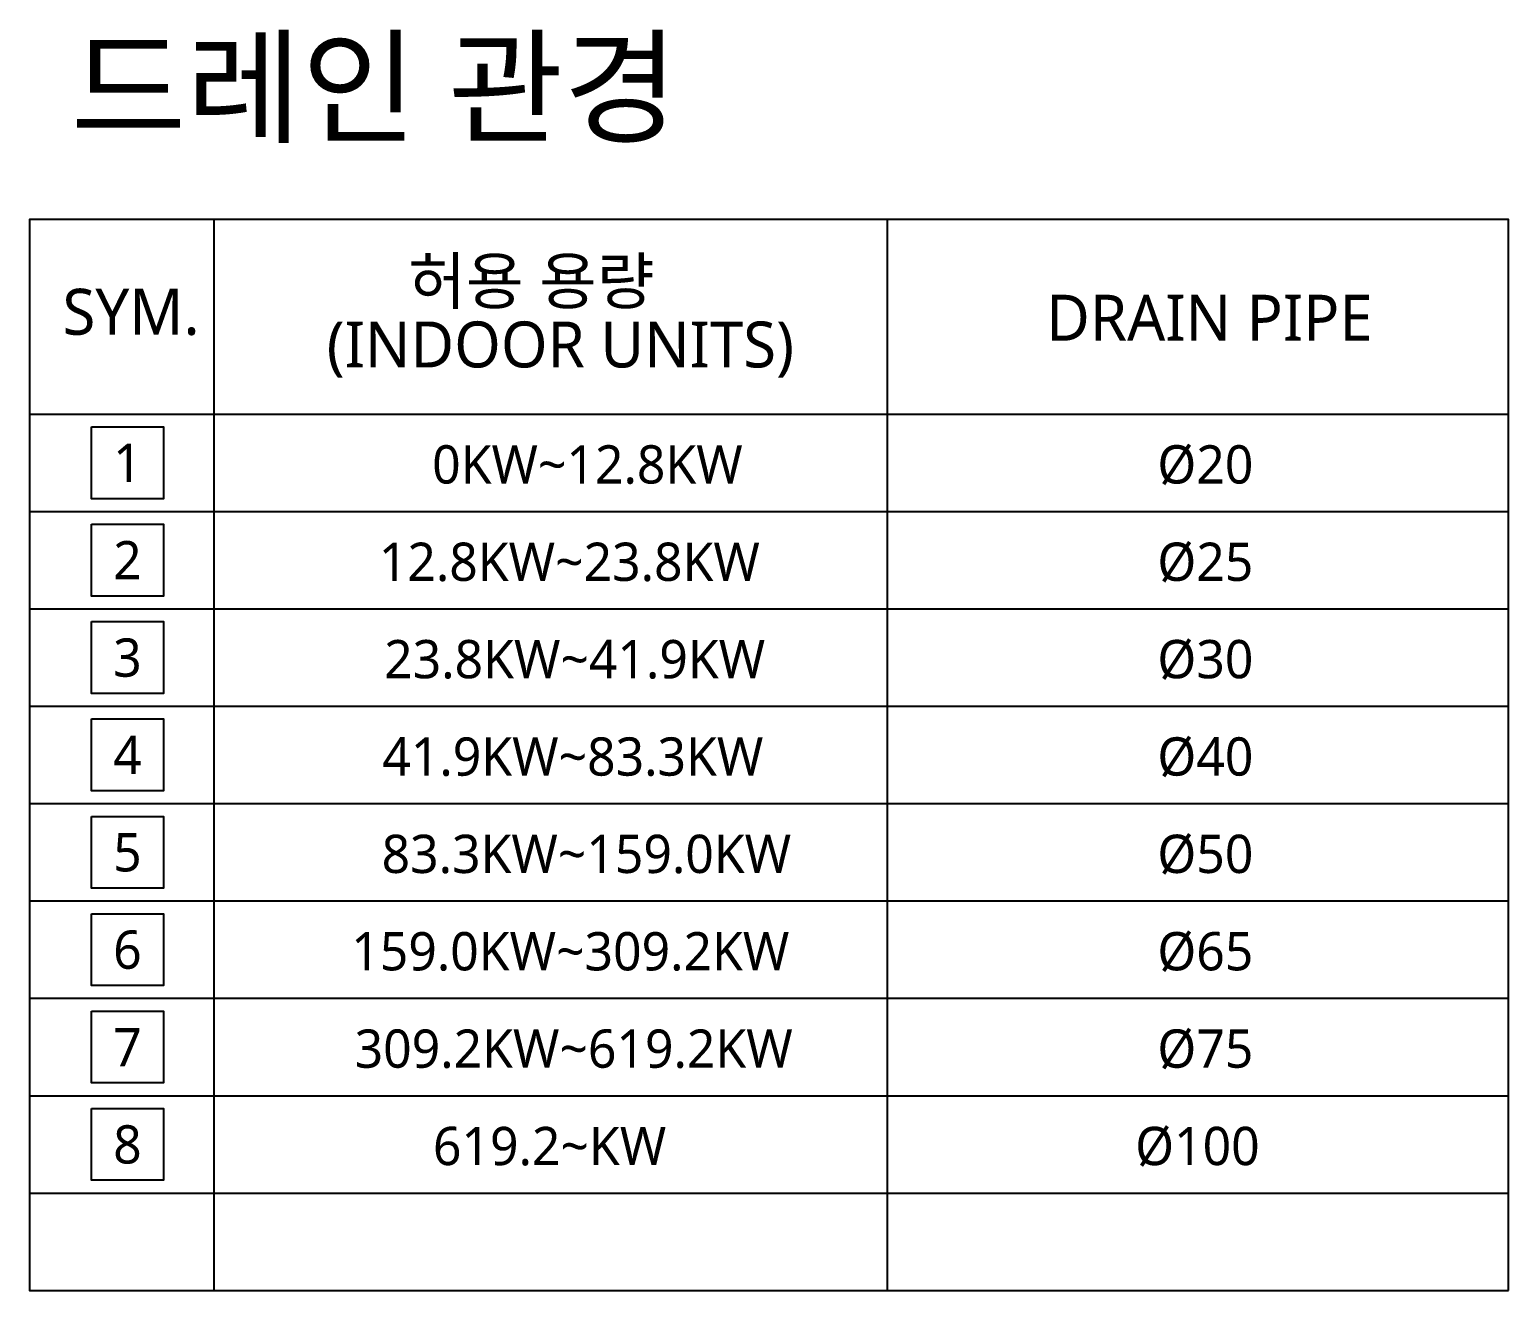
# Model space of a CAD drawing. Header units: millimetres. Extents: x -1305 to 107762, y -9150 to 56526.
# Drawn here: x 68418 to 75659, y 8050 to 14221 of the extents above; entities that cross this region are included whole.
import ezdxf
from ezdxf.enums import TextEntityAlignment as Align

# ---------------------------------------------------------------- set-up
doc = ezdxf.new("R2010")
doc.units = ezdxf.units.MM
doc.set_wipeout_variables(frame=1)
for name, color, linetype in [('1', 7, 'Continuous'), ('4', 6, 'Continuous'), ('DVM_REPORT', 7, 'Continuous')]:
    doc.layers.add(name, color=color, linetype=linetype)
doc.styles.add('DVM_REPORT', font='malgun.ttf')
doc.styles.add('삼성전자', font='malgun.ttf')

msp = doc.modelspace()

# ---------------------------------------------------------------- texts
at = {"layer": 'DVM_REPORT', "color": 2, "style": 'DVM_REPORT'}
msp.add_text('드레인 관경', height=450, dxfattribs=at).set_placement((70108.4, 13943.3), align=Align.MIDDLE)

# ---------------------------------------------------------------- wipeouts: each hides what was drawn before it
msp.add_wipeout([(68418.4, 13292.3), (75659.5, 13292.3), (75659.5, 8050.2), (68418.4, 8050.2)])

# ---------------------------------------------------------------- next in the draw order: linework, layer by layer
at = {"layer": '1'}
for p, q in [((68418.4, 11862.7), (75659.5, 11862.7)), ((68418.4, 11386.1), (75659.5, 11386.1)), ((68418.4, 10909.6), (75659.5, 10909.6)), ((68418.4, 10433), (75659.5, 10433)), ((68418.4, 9956.4), (75659.5, 9956.4)), ((68418.4, 9479.9), (75659.5, 9479.9)), ((68418.4, 9003.3), (75659.5, 9003.3)), ((68418.4, 8526.8), (75659.5, 8526.8))]:
    msp.add_line(p, q, dxfattribs=at)
for points in [[(68722.4, 12276.7), (69073.9, 12276.7), (69073.9, 11925.2), (68722.4, 11925.2)], [(68722.4, 11800.2), (69073.9, 11800.2), (69073.9, 11448.6), (68722.4, 11448.6)], [(68722.4, 11323.6), (69073.9, 11323.6), (69073.9, 10972.1), (68722.4, 10972.1)], [(68722.4, 10847.1), (69073.9, 10847.1), (69073.9, 10495.5), (68722.4, 10495.5)], [(68722.4, 10370.5), (69073.9, 10370.5), (69073.9, 10018.9), (68722.4, 10018.9)], [(68722.4, 9893.9), (69073.9, 9893.9), (69073.9, 9542.4), (68722.4, 9542.4)], [(68722.4, 9417.4), (69073.9, 9417.4), (69073.9, 9065.8), (68722.4, 9065.8)], [(68722.4, 8940.8), (69073.9, 8940.8), (69073.9, 8589.3), (68722.4, 8589.3)]]:
    msp.add_lwpolyline(points, close=True, dxfattribs=at)
at = {"layer": '4'}
for p, q in [((69319.9, 13292.3), (69319.9, 8050.2)), ((72617.3, 13292.3), (72617.3, 8050.2)), ((68418.4, 12339.2), (75659.5, 12339.2))]:
    msp.add_line(p, q, dxfattribs=at)
msp.add_lwpolyline([(75659.5, 8050.2), (75659.5, 13292.3), (68418.4, 13292.3), (68418.4, 8050.2), (75659.5, 8050.2)], dxfattribs=at)

# ---------------------------------------------------------------- next in the draw order: texts
at = {"layer": '1', "style": '삼성전자'}
for s, p in [('1', (68897.6, 12100.8)), ('2', (68897.6, 11624.2)), ('3', (68897.6, 11147.6)), ('4', (68897.6, 10671.1)), ('5', (68897.6, 10194.5)), ('6', (68897.6, 9718)), ('7', (68897.6, 9241.4)), ('8', (68897.6, 8764.8))]:
    msp.add_text(s, height=187.5, dxfattribs=at).set_placement(p, align=Align.MIDDLE_CENTER)
for s, p in [('0KW~12.8KW', (70389.5, 11999.2)), ('%%C20', (73940.5, 11999.2)), ('12.8KW~23.8KW', (70128.6, 11522.7)), ('%%C25', (73940.5, 11522.7)), ('23.8KW~41.9KW', (70154.6, 11046.1)), ('%%C30', (73940.5, 11046.1)), ('41.9KW~83.3KW', (70145.7, 10569.5)), ('%%C40', (73940.5, 10569.6)), ('83.3KW~159.0KW', (70142.1, 10093)), ('%%C50', (73940.5, 10093)), ('159.0KW~309.2KW', (69993.5, 9616.4)), ('%%C65', (73940.5, 9616.5)), ('309.2KW~619.2KW', (70010, 9139.9)), ('%%C75', (73940.5, 9139.9)), ('619.2~KW', (70393.5, 8663.3)), ('%%C100', (73831.8, 8663.3))]:
    msp.add_text(s, height=187.5, dxfattribs=at).set_placement(p)
at = {"layer": '4', "style": '삼성전자'}
for s, p in [('허용 용량', (70272.6, 12878)), ('SYM.', (68579.6, 12727.5)), ('DRAIN PIPE', (73396.1, 12698.2)), ('(INDOOR UNITS)', (69873.3, 12567.3))]:
    msp.add_text(s, height=225, dxfattribs=at).set_placement(p)

doc.saveas('drawing.dxf')
